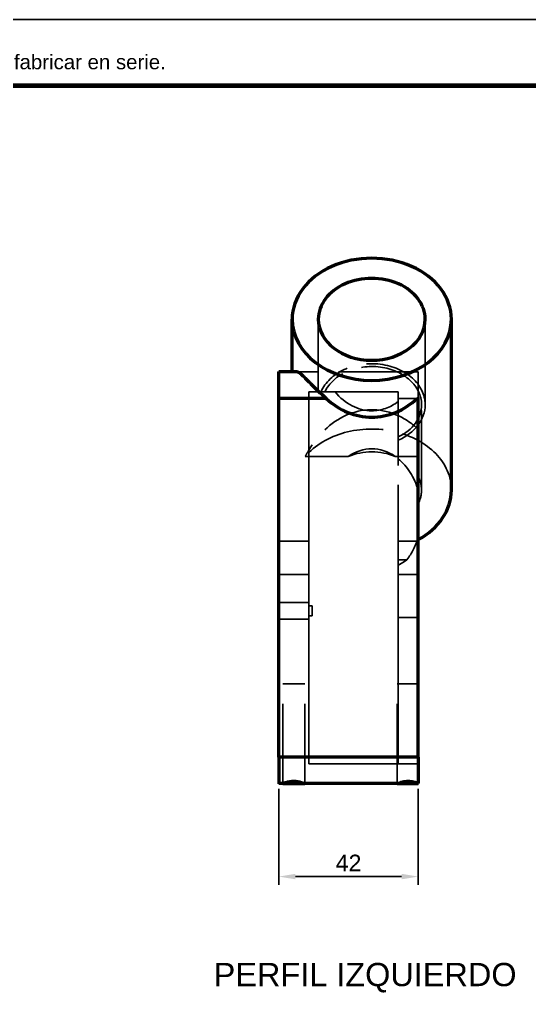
# Model space of a CAD drawing. Header units: millimetres. Extents: x 0 to 840, y 0 to 594.
# Drawn here: x 301.9 to 455.6, y 301 to 594 of the extents above; entities that cross this region are included whole.
import ezdxf
from ezdxf.enums import TextEntityAlignment as Align

# ---------------------------------------------------------------- set-up
doc = ezdxf.new("R2010")
doc.units = ezdxf.units.MM
doc.header["$LTSCALE"] = 2
doc.linetypes.add('ACAD_ISO02W100', pattern=[15, 12, -3])
for name, color, linetype, lineweight in [('COTAS', 4, 'Continuous', 18), ('MARCO', 7, 'Continuous', 70), ('OCULTAS', 8, 'ACAD_ISO02W100', 25), ('TEXTO', 7, 'Continuous', 25), ('VISIBLE', 7, 'Continuous', 50)]:
    doc.layers.add(name, color=color, linetype=linetype, lineweight=lineweight)
doc.styles.get("Standard").update_dxf_attribs({"font": 'arial.ttf'})
doc.dimstyles.new('ISO25', dxfattribs={"dimscale": 2, "dimtxt": 2.5, "dimasz": 2.5, "dimexe": 1.25, "dimexo": 0.8, "dimgap": 0.8, "dimtad": 1, "dimdec": 1, "dimtxsty": 'Standard', "dimcen": 2.5, "dimclrd": 4, "dimclre": 4, "dimclrt": 7, "dimazin": 3, "dimtfac": 1, "dimtmove": 0, "dimatfit": 3})

msp = doc.modelspace()

# ---------------------------------------------------------------- linework, layer by layer
at = {"layer": 'MARCO'}
msp.add_line((820, 574), (40, 574), dxfattribs=at)
at = {"layer": 'OCULTAS'}
for p, q in [((391.97, 481.9), (391.97, 503.71)), ((424.17, 478), (424.17, 503.71)), ((422.07, 487.9), (384.07, 487.9)), ((422.07, 470.6), (422.07, 487.9)), ((416.07, 481.9), (389.07, 481.9)), ((389.07, 417.4), (389.07, 481.9)), ((397.01, 481.9), (389.07, 481.9)), ((392.8, 481.9), (393.96, 481.9)), ((416.07, 461.72), (416.07, 481.9)), ((380.07, 371.9), (380.07, 479.9)), ((389.07, 479.9), (380.07, 479.9)), ((389.07, 464.29), (389.07, 479.9)), ((416.07, 474.69), (416.07, 479.9)), ((422.07, 479.9), (416.07, 479.9)), ((416.07, 369.9), (416.07, 478.94)), ((416.07, 467.3), (416.07, 478.94)), ((422.07, 437.35), (422.07, 480.12)), ((422.07, 470.6), (422.07, 479.9)), ((423.07, 452.29), (423.07, 478)), ((416.07, 462.42), (416.07, 474.69)), ((416.07, 429.71), (416.07, 468.28)), ((416.07, 467.3), (416.07, 468.28)), ((389.07, 462.42), (389.07, 464.29)), ((388.04, 462.42), (389.07, 462.42)), ((389.07, 462.42), (401, 462.42)), ((389.07, 462.42), (389.07, 371.9)), ((415.14, 462.42), (416.07, 462.42)), ((416.07, 462.42), (422.07, 462.42)), ((416.07, 461.72), (416.07, 462.42)), ((422.07, 456.41), (422.07, 462.42)), ((422.07, 452.18), (422.07, 462.42)), ((422.07, 452.18), (422.07, 456.41)), ((422.07, 438.12), (422.07, 448.16)), ((422.07, 437.35), (422.07, 448.16)), ((380.07, 436.9), (389.07, 436.9)), ((416.07, 436.9), (422.07, 436.9)), ((422.07, 413.9), (422.07, 438.12)), ((416.07, 431.31), (418.68, 431.31)), ((416.07, 413.9), (416.07, 431.31)), ((416.07, 429.71), (416.07, 431.31)), ((380.07, 426.9), (389.07, 426.9)), ((416.07, 426.9), (422.07, 426.9)), ((380.07, 418.4), (389.07, 418.4)), ((380.07, 418.4), (389.07, 418.4)), ((389.07, 417.4), (390.07, 417.4)), ((390.07, 417.4), (390.07, 414.4)), ((380.07, 413.4), (389.07, 413.4)), ((380.07, 413.4), (389.07, 413.4)), ((389.07, 414.4), (390.07, 414.4)), ((389.07, 369.9), (389.07, 414.4)), ((422.07, 413.9), (416.07, 413.9)), ((416.07, 413.9), (416.07, 369.9)), ((416.07, 413.9), (422.07, 413.9)), ((422.07, 413.9), (422.07, 369.9)), ((381.27, 363.9), (381.27, 393.9)), ((381.27, 363.9), (381.27, 393.9)), ((387.87, 363.9), (387.87, 393.9)), ((387.87, 363.9), (387.87, 393.9)), ((415.77, 363.9), (415.77, 393.9)), ((422.07, 364.02), (422.07, 393.9)), ((422.07, 364.02), (422.07, 393.9)), ((389.07, 371.9), (380.07, 371.9)), ((389.07, 369.9), (422.07, 369.9)), ((416.07, 369.9), (389.07, 369.9)), ((415.77, 363.9), (415.77, 369.9)), ((422.07, 369.9), (416.07, 369.9)), ((422.07, 363.9), (422.07, 369.9)), ((422.07, 364.02), (422.07, 369.9)), ((381.27, 363.9), (380.07, 363.9)), ((415.77, 363.9), (387.87, 363.9))]:
    msp.add_line(p, q, dxfattribs=at)
for centre, major_axis, start_param, end_param in [((408.07, 478), (16.1, 0), 0, 2.819442), ((408.07, 478), (15, 0), 0, 2.794862), ((408.07, 497.18), (0, 21.02), -3.898933, -3.141593), ((408.07, 445.15), (0, 31.33), -6.623022, -5.369653), ((408.07, 497.18), (0, 21.02), -3.141593, -2.621576), ((408.07, 478), (15, 0), 5.274925, 6.283185), ((408.07, 478), (16.1, 0), 5.232405, 6.283185), ((408.07, 445.15), (0, 31.33), -0.622827, -0.339837), ((408.07, 452.29), (24, 0), 0, 2.557758), ((408.07, 445.15), (0, 31.33), -5.369653, -5.296224), ((408.07, 445.15), (0, 19.58), -6.773968, -5.792403), ((408.07, 452.29), (15, 0), 1.080014, 2.061579), ((408.07, 445.15), (0, 19.58), -1.203588, -0.562536), ((408.07, 452.29), (15, 0), 0, 0.367208), ((408.07, 452.29), (15, 0), 5.915977, 6.283185), ((408.07, 445.15), (0, 19.58), -2.356101, -1.938004), ((408.07, 439.43), (15, 0), 5.274925, 5.497881)]:
    msp.add_ellipse(centre, major_axis=major_axis, ratio=0.766044, start_param=start_param, end_param=end_param, dxfattribs=at)
for points, degree in [([(380.07, 479.9), (380.07, 480.8), (380.07, 481.68), (380.07, 482.55), (380.07, 483.38), (380.07, 484.16), (380.07, 484.89), (380.07, 485.56), (380.07, 486.16), (380.07, 486.68), (380.07, 487.11), (380.07, 487.46), (380.07, 487.7), (380.07, 487.85), (380.07, 487.9)], 1), ([(384.07, 487.9), (384.08, 487.9), (384.1, 487.9), (384.14, 487.9), (384.19, 487.9), (384.26, 487.9), (384.35, 487.9), (384.45, 487.9), (384.57, 487.9), (384.7, 487.9), (384.85, 487.9), (385.01, 487.9), (385.18, 487.9), (385.38, 487.9), (385.58, 487.9)], 1), ([(422.07, 479.9), (422.07, 480.8), (422.07, 481.68), (422.07, 482.55), (422.07, 483.38), (422.07, 484.16), (422.07, 484.89), (422.07, 485.56), (422.07, 486.16), (422.07, 486.68), (422.07, 487.11), (422.07, 487.46), (422.07, 487.7), (422.07, 487.85), (422.07, 487.9)], 1), ([(389.07, 481.9), (389.07, 481.25), (389.07, 480.58), (389.07, 479.9)], 3), ([(392.8, 481.9), (392.68, 481.9), (392.58, 481.9), (392.48, 481.9), (392.39, 481.9), (392.31, 481.9), (392.24, 481.9), (392.18, 481.9), (392.12, 481.9), (392.08, 481.9), (392.04, 481.9), (392.01, 481.9), (391.99, 481.9), (391.97, 481.9), (391.97, 481.9)], 1), ([(391.97, 481.9), (392, 481.9), (392.08, 481.9), (392.21, 481.9), (392.4, 481.9), (392.64, 481.9), (392.94, 481.9), (393.28, 481.9), (393.68, 481.9), (394.12, 481.9), (394.61, 481.9), (395.15, 481.9), (395.73, 481.9), (396.35, 481.9), (397.01, 481.9)], 1), ([(416.07, 481.9), (414.39, 481.9), (412.61, 481.9), (410.75, 481.9), (408.85, 481.9), (406.94, 481.9), (405.04, 481.9), (403.2, 481.9), (401.43, 481.9), (399.77, 481.9), (398.25, 481.9), (396.89, 481.9), (395.71, 481.9), (394.72, 481.9), (393.96, 481.9)], 1), ([(416.07, 481.9), (416.07, 481.25), (416.07, 480.58), (416.07, 479.9)], 3), ([(380.07, 431.9), (380.07, 432.46), (380.07, 433.02), (380.07, 433.56), (380.07, 434.07), (380.07, 434.56), (380.07, 435.02), (380.07, 435.44), (380.07, 435.81), (380.07, 436.14), (380.07, 436.41), (380.07, 436.62), (380.07, 436.78), (380.07, 436.87), (380.07, 436.9)], 1), ([(380.07, 436.9), (380.07, 436.78), (380.07, 436.41), (380.07, 435.81), (380.07, 435.02), (380.07, 434.07), (380.07, 433.02), (380.07, 431.9), (380.07, 430.79), (380.07, 429.73), (380.07, 428.79), (380.07, 427.99), (380.07, 427.4), (380.07, 427.03), (380.07, 426.9)], 1), ([(389.07, 431.9), (389.07, 432.46), (389.07, 433.02), (389.07, 433.56), (389.07, 434.07), (389.07, 434.56), (389.07, 435.02), (389.07, 435.44), (389.07, 435.81), (389.07, 436.14), (389.07, 436.41), (389.07, 436.62), (389.07, 436.78), (389.07, 436.87), (389.07, 436.9)], 1), ([(389.07, 436.9), (389.07, 436.78), (389.07, 436.41), (389.07, 435.81), (389.07, 435.02), (389.07, 434.07), (389.07, 433.02), (389.07, 431.9), (389.07, 430.79), (389.07, 429.73), (389.07, 428.79), (389.07, 427.99), (389.07, 427.4), (389.07, 427.03), (389.07, 426.9)], 1), ([(416.07, 431.9), (416.07, 432.46), (416.07, 433.02), (416.07, 433.56), (416.07, 434.07), (416.07, 434.56), (416.07, 435.02), (416.07, 435.44), (416.07, 435.81), (416.07, 436.14), (416.07, 436.41), (416.07, 436.62), (416.07, 436.78), (416.07, 436.87), (416.07, 436.9)], 1), ([(416.07, 436.9), (416.07, 436.78), (416.07, 436.41), (416.07, 435.81), (416.07, 435.02), (416.07, 434.07), (416.07, 433.02), (416.07, 431.9), (416.07, 430.79), (416.07, 429.73), (416.07, 428.79), (416.07, 427.99), (416.07, 427.4), (416.07, 427.03), (416.07, 426.9)], 1), ([(422.07, 431.9), (422.07, 432.46), (422.07, 433.02), (422.07, 433.56), (422.07, 434.07), (422.07, 434.56), (422.07, 435.02), (422.07, 435.44), (422.07, 435.81), (422.07, 436.14), (422.07, 436.41), (422.07, 436.62), (422.07, 436.78), (422.07, 436.87), (422.07, 436.9)], 1), ([(422.07, 436.9), (422.07, 436.78), (422.07, 436.41), (422.07, 435.81), (422.07, 435.02), (422.07, 434.07), (422.07, 433.02), (422.07, 431.9), (422.07, 430.79), (422.07, 429.73), (422.07, 428.79), (422.07, 427.99), (422.07, 427.4), (422.07, 427.03), (422.07, 426.9)], 1), ([(380.07, 418.4), (380.07, 418.34), (380.07, 418.16), (380.07, 417.86), (380.07, 417.46), (380.07, 416.99), (380.07, 416.46), (380.07, 415.9), (380.07, 415.35), (380.07, 414.82), (380.07, 414.35), (380.07, 413.95), (380.07, 413.65), (380.07, 413.47), (380.07, 413.4)], 1), ([(380.07, 418.4), (380.07, 418.34), (380.07, 418.16), (380.07, 417.86), (380.07, 417.46), (380.07, 416.99), (380.07, 416.46), (380.07, 415.9), (380.07, 415.35), (380.07, 414.82), (380.07, 414.35), (380.07, 413.95), (380.07, 413.65), (380.07, 413.47), (380.07, 413.4)], 1), ([(389.07, 418.4), (389.07, 418.34), (389.07, 418.16), (389.07, 417.86), (389.07, 417.46), (389.07, 416.99), (389.07, 416.46), (389.07, 415.9), (389.07, 415.35), (389.07, 414.82), (389.07, 414.35), (389.07, 413.95), (389.07, 413.65), (389.07, 413.47), (389.07, 413.4)], 1), ([(384.57, 393.9), (384.2, 393.9), (383.83, 393.9), (383.48, 393.9), (383.14, 393.9), (382.81, 393.9), (382.51, 393.9), (382.24, 393.9), (381.99, 393.9), (381.77, 393.9), (381.6, 393.9), (381.45, 393.9), (381.35, 393.9), (381.29, 393.9), (381.27, 393.9)], 1), ([(381.27, 393.9), (381.35, 393.9), (381.6, 393.9), (381.99, 393.9), (382.51, 393.9), (383.14, 393.9), (383.83, 393.9), (384.57, 393.9), (385.3, 393.9), (386, 393.9), (386.63, 393.9), (387.15, 393.9), (387.54, 393.9), (387.79, 393.9), (387.87, 393.9)], 1), ([(384.57, 393.9), (384.2, 393.9), (383.83, 393.9), (383.48, 393.9), (383.14, 393.9), (382.81, 393.9), (382.51, 393.9), (382.24, 393.9), (381.99, 393.9), (381.77, 393.9), (381.6, 393.9), (381.45, 393.9), (381.35, 393.9), (381.29, 393.9), (381.27, 393.9)], 1), ([(381.27, 393.9), (381.35, 393.9), (381.6, 393.9), (381.99, 393.9), (382.51, 393.9), (383.14, 393.9), (383.83, 393.9), (384.57, 393.9), (385.3, 393.9), (386, 393.9), (386.63, 393.9), (387.15, 393.9), (387.54, 393.9), (387.79, 393.9), (387.87, 393.9)], 1), ([(380.07, 371.9), (380.07, 371.01), (380.07, 370.12), (380.07, 369.26), (380.07, 368.43), (380.07, 367.65), (380.07, 366.92), (380.07, 366.25), (380.07, 365.65), (380.07, 365.13), (380.07, 364.7), (380.07, 364.35), (380.07, 364.1), (380.07, 363.95), (380.07, 363.9)], 1), ([(389.07, 371.9), (389.07, 371.23), (389.07, 370.56), (389.07, 369.9)], 3), ([(422.07, 369.9), (422.07, 369.28), (422.07, 368.67), (422.07, 368.08), (422.07, 367.52), (422.07, 366.99), (422.07, 366.49), (422.07, 366.03), (422.07, 365.6), (422.07, 365.22), (422.07, 364.88), (422.07, 364.59), (422.07, 364.35), (422.07, 364.16), (422.07, 364.02)], 1)]:
    msp.add_open_spline(points, degree=degree, dxfattribs=at)
for points, degree, knots in [([(422.07, 487.9), (420.46, 487.9), (418.86, 487.9), (417.12, 487.9), (415.38, 487.9), (413.55, 487.9), (411.72, 487.9), (407.97, 487.9), (404.23, 487.9), (402.41, 487.9), (400.58, 487.9), (398.85, 487.9), (397.11, 487.9), (395.52, 487.9), (393.92, 487.9), (392.49, 487.9), (391.06, 487.9), (389.85, 487.9), (388.63, 487.9), (387.65, 487.9), (386.67, 487.9), (385.95, 487.9), (385.24, 487.9), (384.8, 487.9), (384.36, 487.9), (384.22, 487.9), (384.07, 487.9)], 2, [0, 0, 0, 0.071429, 0.071429, 0.142857, 0.142857, 0.214286, 0.214286, 0.357143, 0.357143, 0.428571, 0.428571, 0.5, 0.5, 0.571429, 0.571429, 0.642857, 0.642857, 0.714286, 0.714286, 0.785714, 0.785714, 0.857143, 0.857143, 0.928571, 0.928571, 1, 1, 1]), ([(380.07, 426.9), (380.07, 426.92), (380.07, 426.94), (380.07, 426.98), (380.07, 427.03), (380.07, 427.11), (380.07, 427.18), (380.07, 427.29), (380.07, 427.4), (380.07, 427.53), (380.07, 427.67), (380.07, 427.83), (380.07, 427.99), (380.07, 428.18), (380.07, 428.37), (380.07, 428.58), (380.07, 428.79), (380.07, 429.02), (380.07, 429.24), (380.07, 429.49), (380.07, 429.73), (380.07, 429.99), (380.07, 430.25), (380.07, 430.52), (380.07, 430.79), (380.07, 431.34), (380.07, 431.9)], 2, [0, 0, 0, 0.071429, 0.071429, 0.142857, 0.142857, 0.214286, 0.214286, 0.285714, 0.285714, 0.357143, 0.357143, 0.428571, 0.428571, 0.5, 0.5, 0.571429, 0.571429, 0.642857, 0.642857, 0.714286, 0.714286, 0.785714, 0.785714, 0.857143, 0.857143, 1, 1, 1]), ([(389.07, 426.9), (389.07, 426.92), (389.07, 426.94), (389.07, 426.98), (389.07, 427.03), (389.07, 427.11), (389.07, 427.18), (389.07, 427.29), (389.07, 427.4), (389.07, 427.53), (389.07, 427.67), (389.07, 427.83), (389.07, 427.99), (389.07, 428.18), (389.07, 428.37), (389.07, 428.58), (389.07, 428.79), (389.07, 429.02), (389.07, 429.24), (389.07, 429.49), (389.07, 429.73), (389.07, 429.99), (389.07, 430.25), (389.07, 430.52), (389.07, 430.79), (389.07, 431.34), (389.07, 431.9)], 2, [0, 0, 0, 0.071429, 0.071429, 0.142857, 0.142857, 0.214286, 0.214286, 0.285714, 0.285714, 0.357143, 0.357143, 0.428571, 0.428571, 0.5, 0.5, 0.571429, 0.571429, 0.642857, 0.642857, 0.714286, 0.714286, 0.785714, 0.785714, 0.857143, 0.857143, 1, 1, 1]), ([(416.07, 426.9), (416.07, 426.92), (416.07, 426.94), (416.07, 426.98), (416.07, 427.03), (416.07, 427.11), (416.07, 427.18), (416.07, 427.29), (416.07, 427.4), (416.07, 427.53), (416.07, 427.67), (416.07, 427.83), (416.07, 427.99), (416.07, 428.18), (416.07, 428.37), (416.07, 428.58), (416.07, 428.79), (416.07, 429.02), (416.07, 429.24), (416.07, 429.49), (416.07, 429.73), (416.07, 429.99), (416.07, 430.25), (416.07, 430.52), (416.07, 430.79), (416.07, 431.34), (416.07, 431.9)], 2, [0, 0, 0, 0.071429, 0.071429, 0.142857, 0.142857, 0.214286, 0.214286, 0.285714, 0.285714, 0.357143, 0.357143, 0.428571, 0.428571, 0.5, 0.5, 0.571429, 0.571429, 0.642857, 0.642857, 0.714286, 0.714286, 0.785714, 0.785714, 0.857143, 0.857143, 1, 1, 1]), ([(422.07, 426.9), (422.07, 426.92), (422.07, 426.94), (422.07, 426.98), (422.07, 427.03), (422.07, 427.11), (422.07, 427.18), (422.07, 427.29), (422.07, 427.4), (422.07, 427.53), (422.07, 427.67), (422.07, 427.83), (422.07, 427.99), (422.07, 428.18), (422.07, 428.37), (422.07, 428.58), (422.07, 428.79), (422.07, 429.02), (422.07, 429.24), (422.07, 429.49), (422.07, 429.73), (422.07, 429.99), (422.07, 430.25), (422.07, 430.52), (422.07, 430.79), (422.07, 431.34), (422.07, 431.9)], 2, [0, 0, 0, 0.071429, 0.071429, 0.142857, 0.142857, 0.214286, 0.214286, 0.285714, 0.285714, 0.357143, 0.357143, 0.428571, 0.428571, 0.5, 0.5, 0.571429, 0.571429, 0.642857, 0.642857, 0.714286, 0.714286, 0.785714, 0.785714, 0.857143, 0.857143, 1, 1, 1]), ([(380.07, 415.9), (380.07, 416.04), (380.07, 416.18), (380.07, 416.46), (380.07, 416.73), (380.07, 416.86), (380.07, 416.99), (380.07, 417.11), (380.07, 417.23), (380.07, 417.35), (380.07, 417.46), (380.07, 417.57), (380.07, 417.67), (380.07, 417.77), (380.07, 417.86), (380.07, 417.94), (380.07, 418.02), (380.07, 418.09), (380.07, 418.16), (380.07, 418.21), (380.07, 418.26), (380.07, 418.3), (380.07, 418.34), (380.07, 418.36), (380.07, 418.39), (380.07, 418.4), (380.07, 418.4)], 2, [0, 0, 0, 0.1122, 0.1122, 0.336599, 0.336599, 0.448799, 0.448799, 0.560999, 0.560999, 0.673198, 0.673198, 0.785398, 0.785398, 0.897598, 0.897598, 1.009798, 1.009798, 1.121997, 1.121997, 1.234197, 1.234197, 1.346397, 1.346397, 1.458597, 1.458597, 1.570796, 1.570796, 1.570796]), ([(380.07, 415.9), (380.07, 416.04), (380.07, 416.18), (380.07, 416.46), (380.07, 416.73), (380.07, 416.86), (380.07, 416.99), (380.07, 417.11), (380.07, 417.23), (380.07, 417.35), (380.07, 417.46), (380.07, 417.57), (380.07, 417.67), (380.07, 417.77), (380.07, 417.86), (380.07, 417.94), (380.07, 418.02), (380.07, 418.09), (380.07, 418.16), (380.07, 418.21), (380.07, 418.26), (380.07, 418.3), (380.07, 418.34), (380.07, 418.36), (380.07, 418.39), (380.07, 418.4), (380.07, 418.4)], 2, [0, 0, 0, 0.1122, 0.1122, 0.336599, 0.336599, 0.448799, 0.448799, 0.560999, 0.560999, 0.673198, 0.673198, 0.785398, 0.785398, 0.897598, 0.897598, 1.009798, 1.009798, 1.121997, 1.121997, 1.234197, 1.234197, 1.346397, 1.346397, 1.458597, 1.458597, 1.570796, 1.570796, 1.570796]), ([(389.07, 415.9), (389.07, 416.04), (389.07, 416.18), (389.07, 416.46), (389.07, 416.73), (389.07, 416.86), (389.07, 416.99), (389.07, 417.11), (389.07, 417.23), (389.07, 417.35), (389.07, 417.46), (389.07, 417.57), (389.07, 417.67), (389.07, 417.77), (389.07, 417.86), (389.07, 417.94), (389.07, 418.02), (389.07, 418.09), (389.07, 418.16), (389.07, 418.21), (389.07, 418.26), (389.07, 418.3), (389.07, 418.34), (389.07, 418.36), (389.07, 418.39), (389.07, 418.4), (389.07, 418.4)], 2, [0, 0, 0, 0.1122, 0.1122, 0.336599, 0.336599, 0.448799, 0.448799, 0.560999, 0.560999, 0.673198, 0.673198, 0.785398, 0.785398, 0.897598, 0.897598, 1.009798, 1.009798, 1.121997, 1.121997, 1.234197, 1.234197, 1.346397, 1.346397, 1.458597, 1.458597, 1.570796, 1.570796, 1.570796]), ([(389.07, 418.4), (389.07, 418.4), (389.07, 418.4), (389.07, 418.39), (389.07, 418.38), (389.07, 418.37), (389.07, 418.35), (389.07, 418.34), (389.07, 418.32), (389.07, 418.29), (389.07, 418.27), (389.07, 418.24), (389.07, 418.21), (389.07, 418.17), (389.07, 418.14), (389.07, 418.1), (389.07, 418.06), (389.07, 418.02), (389.07, 417.97), (389.07, 417.92), (389.07, 417.88), (389.07, 417.82), (389.07, 417.77), (389.07, 417.66), (389.07, 417.53), (389.07, 417.47), (389.07, 417.4)], 2, [0, 0, 0, 0.071429, 0.071429, 0.142857, 0.142857, 0.214286, 0.214286, 0.285714, 0.285714, 0.357143, 0.357143, 0.428571, 0.428571, 0.5, 0.5, 0.571429, 0.571429, 0.642857, 0.642857, 0.714286, 0.714286, 0.785714, 0.785714, 0.928571, 0.928571, 1, 1, 1]), ([(389.07, 415.9), (389.07, 416.04), (389.07, 416.18), (389.07, 416.46), (389.07, 416.73), (389.07, 416.86), (389.07, 416.99), (389.07, 417.11), (389.07, 417.23), (389.07, 417.35), (389.07, 417.46), (389.07, 417.57), (389.07, 417.67), (389.07, 417.77), (389.07, 417.86), (389.07, 417.94), (389.07, 418.02), (389.07, 418.09), (389.07, 418.16), (389.07, 418.21), (389.07, 418.26), (389.07, 418.3), (389.07, 418.34), (389.07, 418.36), (389.07, 418.39), (389.07, 418.4), (389.07, 418.4)], 2, [0, 0, 0, 0.1122, 0.1122, 0.336599, 0.336599, 0.448799, 0.448799, 0.560999, 0.560999, 0.673198, 0.673198, 0.785398, 0.785398, 0.897598, 0.897598, 1.009798, 1.009798, 1.121997, 1.121997, 1.234197, 1.234197, 1.346397, 1.346397, 1.458597, 1.458597, 1.570796, 1.570796, 1.570796]), ([(390.07, 417.4), (390.07, 417.31), (390.07, 417.21), (390.07, 417.11), (390.07, 417.01), (390.07, 416.91), (390.07, 416.8), (390.07, 416.59), (390.07, 416.36), (390.07, 416.13), (390.07, 415.9), (390.07, 415.68), (390.07, 415.45), (390.07, 415.22), (390.07, 415.01), (390.07, 414.9), (390.07, 414.8), (390.07, 414.69), (390.07, 414.59), (390.07, 414.5), (390.07, 414.4)], 2, [0, 0, 0, 0.071429, 0.071429, 0.142857, 0.142857, 0.214286, 0.214286, 0.357143, 0.357143, 0.5, 0.5, 0.642857, 0.642857, 0.785714, 0.785714, 0.857143, 0.857143, 0.928571, 0.928571, 1, 1, 1]), ([(380.07, 413.4), (380.07, 413.41), (380.07, 413.42), (380.07, 413.44), (380.07, 413.47), (380.07, 413.51), (380.07, 413.54), (380.07, 413.6), (380.07, 413.65), (380.07, 413.72), (380.07, 413.79), (380.07, 413.87), (380.07, 413.95), (380.07, 414.04), (380.07, 414.14), (380.07, 414.24), (380.07, 414.35), (380.07, 414.46), (380.07, 414.57), (380.07, 414.7), (380.07, 414.82), (380.07, 414.95), (380.07, 415.08), (380.07, 415.21), (380.07, 415.35), (380.07, 415.62), (380.07, 415.9)], 2, [0, 0, 0, 0.071429, 0.071429, 0.142857, 0.142857, 0.214286, 0.214286, 0.285714, 0.285714, 0.357143, 0.357143, 0.428571, 0.428571, 0.5, 0.5, 0.571429, 0.571429, 0.642857, 0.642857, 0.714286, 0.714286, 0.785714, 0.785714, 0.857143, 0.857143, 1, 1, 1]), ([(380.07, 413.4), (380.07, 413.41), (380.07, 413.42), (380.07, 413.44), (380.07, 413.47), (380.07, 413.51), (380.07, 413.54), (380.07, 413.6), (380.07, 413.65), (380.07, 413.72), (380.07, 413.79), (380.07, 413.87), (380.07, 413.95), (380.07, 414.04), (380.07, 414.14), (380.07, 414.24), (380.07, 414.35), (380.07, 414.46), (380.07, 414.57), (380.07, 414.7), (380.07, 414.82), (380.07, 414.95), (380.07, 415.08), (380.07, 415.21), (380.07, 415.35), (380.07, 415.62), (380.07, 415.9)], 2, [0, 0, 0, 0.071429, 0.071429, 0.142857, 0.142857, 0.214286, 0.214286, 0.285714, 0.285714, 0.357143, 0.357143, 0.428571, 0.428571, 0.5, 0.5, 0.571429, 0.571429, 0.642857, 0.642857, 0.714286, 0.714286, 0.785714, 0.785714, 0.857143, 0.857143, 1, 1, 1]), ([(389.07, 413.4), (389.07, 413.41), (389.07, 413.42), (389.07, 413.44), (389.07, 413.47), (389.07, 413.51), (389.07, 413.54), (389.07, 413.6), (389.07, 413.65), (389.07, 413.72), (389.07, 413.79), (389.07, 413.87), (389.07, 413.95), (389.07, 414.04), (389.07, 414.14), (389.07, 414.24), (389.07, 414.35), (389.07, 414.46), (389.07, 414.57), (389.07, 414.7), (389.07, 414.82), (389.07, 414.95), (389.07, 415.08), (389.07, 415.21), (389.07, 415.35), (389.07, 415.62), (389.07, 415.9)], 2, [0, 0, 0, 0.071429, 0.071429, 0.142857, 0.142857, 0.214286, 0.214286, 0.285714, 0.285714, 0.357143, 0.357143, 0.428571, 0.428571, 0.5, 0.5, 0.571429, 0.571429, 0.642857, 0.642857, 0.714286, 0.714286, 0.785714, 0.785714, 0.857143, 0.857143, 1, 1, 1]), ([(389.07, 413.4), (389.07, 413.41), (389.07, 413.42), (389.07, 413.44), (389.07, 413.47), (389.07, 413.51), (389.07, 413.54), (389.07, 413.6), (389.07, 413.65), (389.07, 413.72), (389.07, 413.79), (389.07, 413.87), (389.07, 413.95), (389.07, 414.04), (389.07, 414.14), (389.07, 414.24), (389.07, 414.35), (389.07, 414.46), (389.07, 414.57), (389.07, 414.7), (389.07, 414.82), (389.07, 414.95), (389.07, 415.08), (389.07, 415.21), (389.07, 415.35), (389.07, 415.62), (389.07, 415.9)], 2, [0, 0, 0, 0.071429, 0.071429, 0.142857, 0.142857, 0.214286, 0.214286, 0.285714, 0.285714, 0.357143, 0.357143, 0.428571, 0.428571, 0.5, 0.5, 0.571429, 0.571429, 0.642857, 0.642857, 0.714286, 0.714286, 0.785714, 0.785714, 0.857143, 0.857143, 1, 1, 1]), ([(389.07, 414.4), (389.07, 414.34), (389.07, 414.28), (389.07, 414.15), (389.07, 414.04), (389.07, 413.99), (389.07, 413.93), (389.07, 413.88), (389.07, 413.84), (389.07, 413.79), (389.07, 413.75), (389.07, 413.71), (389.07, 413.67), (389.07, 413.63), (389.07, 413.6), (389.07, 413.57), (389.07, 413.54), (389.07, 413.52), (389.07, 413.49), (389.07, 413.47), (389.07, 413.45), (389.07, 413.44), (389.07, 413.43), (389.07, 413.42), (389.07, 413.41), (389.07, 413.41), (389.07, 413.4)], 2, [0, 0, 0, 0.071429, 0.071429, 0.214286, 0.214286, 0.285714, 0.285714, 0.357143, 0.357143, 0.428571, 0.428571, 0.5, 0.5, 0.571429, 0.571429, 0.642857, 0.642857, 0.714286, 0.714286, 0.785714, 0.785714, 0.857143, 0.857143, 0.928571, 0.928571, 1, 1, 1]), ([(387.87, 393.9), (387.86, 393.9), (387.85, 393.9), (387.82, 393.9), (387.79, 393.9), (387.73, 393.9), (387.68, 393.9), (387.61, 393.9), (387.54, 393.9), (387.45, 393.9), (387.36, 393.9), (387.26, 393.9), (387.15, 393.9), (387.03, 393.9), (386.9, 393.9), (386.76, 393.9), (386.63, 393.9), (386.48, 393.9), (386.32, 393.9), (386.16, 393.9), (386, 393.9), (385.83, 393.9), (385.66, 393.9), (385.48, 393.9), (385.3, 393.9), (384.94, 393.9), (384.57, 393.9)], 2, [0, 0, 0, 0.071429, 0.071429, 0.142857, 0.142857, 0.214286, 0.214286, 0.285714, 0.285714, 0.357143, 0.357143, 0.428571, 0.428571, 0.5, 0.5, 0.571429, 0.571429, 0.642857, 0.642857, 0.714286, 0.714286, 0.785714, 0.785714, 0.857143, 0.857143, 1, 1, 1]), ([(387.87, 393.9), (387.86, 393.9), (387.85, 393.9), (387.82, 393.9), (387.79, 393.9), (387.73, 393.9), (387.68, 393.9), (387.61, 393.9), (387.54, 393.9), (387.45, 393.9), (387.36, 393.9), (387.26, 393.9), (387.15, 393.9), (387.03, 393.9), (386.9, 393.9), (386.76, 393.9), (386.63, 393.9), (386.48, 393.9), (386.32, 393.9), (386.16, 393.9), (386, 393.9), (385.83, 393.9), (385.66, 393.9), (385.48, 393.9), (385.3, 393.9), (384.94, 393.9), (384.57, 393.9)], 2, [0, 0, 0, 0.071429, 0.071429, 0.142857, 0.142857, 0.214286, 0.214286, 0.285714, 0.285714, 0.357143, 0.357143, 0.428571, 0.428571, 0.5, 0.5, 0.571429, 0.571429, 0.642857, 0.642857, 0.714286, 0.714286, 0.785714, 0.785714, 0.857143, 0.857143, 1, 1, 1]), ([(422.07, 393.9), (421.91, 393.9), (421.75, 393.9), (421.54, 393.9), (421.33, 393.9), (421.07, 393.9), (420.82, 393.9), (420.54, 393.9), (420.25, 393.9), (419.94, 393.9), (419.64, 393.9), (419, 393.9), (418.37, 393.9), (418.06, 393.9), (417.76, 393.9), (417.48, 393.9), (417.2, 393.9), (416.95, 393.9), (416.71, 393.9), (416.51, 393.9), (416.31, 393.9), (416.16, 393.9), (416.01, 393.9), (415.92, 393.9), (415.83, 393.9), (415.8, 393.9), (415.77, 393.9)], 2, [0, 0, 0, 0.193707, 0.193707, 0.387413, 0.387413, 0.58112, 0.58112, 0.774827, 0.774827, 0.968533, 0.968533, 1.355946, 1.355946, 1.549653, 1.549653, 1.74336, 1.74336, 1.937066, 1.937066, 2.130773, 2.130773, 2.32448, 2.32448, 2.518186, 2.518186, 2.711893, 2.711893, 2.711893]), ([(415.77, 393.9), (415.8, 393.9), (415.83, 393.9), (415.92, 393.9), (416.01, 393.9), (416.16, 393.9), (416.31, 393.9), (416.51, 393.9), (416.71, 393.9), (416.95, 393.9), (417.2, 393.9), (417.48, 393.9), (417.76, 393.9), (418.06, 393.9), (418.37, 393.9), (419, 393.9), (419.64, 393.9), (419.94, 393.9), (420.25, 393.9), (420.54, 393.9), (420.82, 393.9), (421.07, 393.9), (421.33, 393.9), (421.54, 393.9), (421.75, 393.9), (421.91, 393.9), (422.07, 393.9)], 2, [0, 0, 0, 0.071429, 0.071429, 0.142857, 0.142857, 0.214286, 0.214286, 0.285714, 0.285714, 0.357143, 0.357143, 0.428571, 0.428571, 0.5, 0.5, 0.642857, 0.642857, 0.714286, 0.714286, 0.785714, 0.785714, 0.857143, 0.857143, 0.928571, 0.928571, 1, 1, 1]), ([(422.07, 369.9), (421.91, 369.9), (421.75, 369.9), (421.54, 369.9), (421.33, 369.9), (421.07, 369.9), (420.82, 369.9), (420.54, 369.9), (420.25, 369.9), (419.94, 369.9), (419.64, 369.9), (419, 369.9), (418.37, 369.9), (418.06, 369.9), (417.76, 369.9), (417.48, 369.9), (417.2, 369.9), (416.95, 369.9), (416.71, 369.9), (416.51, 369.9), (416.31, 369.9), (416.16, 369.9), (416.01, 369.9), (415.92, 369.9), (415.83, 369.9), (415.8, 369.9), (415.77, 369.9)], 2, [0, 0, 0, 0.193707, 0.193707, 0.387413, 0.387413, 0.58112, 0.58112, 0.774827, 0.774827, 0.968533, 0.968533, 1.355946, 1.355946, 1.549653, 1.549653, 1.74336, 1.74336, 1.937066, 1.937066, 2.130773, 2.130773, 2.32448, 2.32448, 2.518186, 2.518186, 2.711893, 2.711893, 2.711893]), ([(415.77, 369.9), (415.8, 369.9), (415.83, 369.9), (415.92, 369.9), (416.01, 369.9), (416.16, 369.9), (416.31, 369.9), (416.51, 369.9), (416.71, 369.9), (416.95, 369.9), (417.2, 369.9), (417.48, 369.9), (417.76, 369.9), (418.06, 369.9), (418.37, 369.9), (419, 369.9), (419.64, 369.9), (419.94, 369.9), (420.25, 369.9), (420.54, 369.9), (420.82, 369.9), (421.07, 369.9), (421.33, 369.9), (421.54, 369.9), (421.75, 369.9), (421.91, 369.9), (422.07, 369.9)], 2, [0, 0, 0, 0.071429, 0.071429, 0.142857, 0.142857, 0.214286, 0.214286, 0.285714, 0.285714, 0.357143, 0.357143, 0.428571, 0.428571, 0.5, 0.5, 0.642857, 0.642857, 0.714286, 0.714286, 0.785714, 0.785714, 0.857143, 0.857143, 0.928571, 0.928571, 1, 1, 1]), ([(384.57, 364.62), (383.76, 364.62), (382.95, 364.47), (382.3, 364.27), (382.03, 364.19), (381.8, 364.11), (381.62, 364.04), (381.4, 363.96), (381.27, 363.9), (381.27, 363.9)], 3, [0, 0, 0, 0, 0.532178, 0.532178, 0.532178, 0.747947, 0.747947, 0.747947, 1, 1, 1, 1]), ([(387.87, 363.9), (387.87, 363.91), (387.82, 363.92), (387.72, 363.96), (387.54, 364.04), (387.21, 364.16), (386.83, 364.27), (386.18, 364.47), (385.37, 364.62), (384.57, 364.62)], 3, [0, 0, 0, 0, 0.159014, 0.159014, 0.159014, 0.471233, 0.471233, 0.471233, 1, 1, 1, 1]), ([(415.77, 363.9), (415.77, 363.9), (416.07, 364.03), (416.48, 364.17), (416.97, 364.34), (417.61, 364.5), (418.28, 364.57), (418.8, 364.63), (419.35, 364.63), (419.87, 364.57), (420.41, 364.51), (420.93, 364.4), (421.37, 364.26), (421.64, 364.18), (421.89, 364.09), (422.07, 364.02)], 3, [0, 0, 0, 0, 0.375558, 0.375558, 0.375558, 0.826585, 0.826585, 0.826585, 1.175963, 1.175963, 1.175963, 1.539852, 1.539852, 1.539852, 1.767597, 1.767597, 1.767597, 1.767597])]:
    msp.add_open_spline(points, degree=degree, knots=knots, dxfattribs=at)
at = {"layer": 'TEXTO'}
msp.add_line((840, 594), (0, 594), dxfattribs=at)
at = {"layer": 'VISIBLE'}
for p, q in [((384.07, 487.9), (384.07, 503.71)), ((432.07, 452.29), (432.07, 503.71)), ((385.58, 487.9), (380.07, 487.9)), ((384.07, 487.9), (380.07, 487.9)), ((380.07, 371.9), (380.07, 479.9)), ((394.3, 479.9), (380.07, 479.9)), ((422.07, 479.9), (421.84, 479.9)), ((422.07, 371.9), (422.07, 479.9)), ((422.07, 371.9), (380.07, 371.9)), ((381.27, 363.9), (380.07, 363.9)), ((415.77, 363.9), (387.87, 363.9)), ((422.07, 363.9), (422.07, 364.02))]:
    msp.add_line(p, q, dxfattribs=at)
for centre, major_axis, start_param, end_param in [((408.07, 503.71), (24, 0), 0, 3.141593), ((408.07, 503.71), (16.1, 0), 0, 3.141593), ((408.07, 503.71), (24, 0), 3.141593, 4.712389), ((408.07, 503.71), (16.1, 0), 3.141593, 4.712389), ((408.07, 503.71), (24, 0), 4.712389, 6.283185), ((408.07, 503.71), (16.1, 0), 4.712389, 6.283185), ((408.07, 505.57), (0, 31.33), -3.752484, -3.141593), ((408.07, 505.57), (0, 31.33), -3.141593, -2.530701), ((408.07, 452.29), (24, 0), 5.335216, 6.283185)]:
    msp.add_ellipse(centre, major_axis=major_axis, ratio=0.766044, start_param=start_param, end_param=end_param, dxfattribs=at)
for points in [[(380.07, 479.9), (380.07, 480.8), (380.07, 481.68), (380.07, 482.55), (380.07, 483.38), (380.07, 484.16), (380.07, 484.89), (380.07, 485.56), (380.07, 486.16), (380.07, 486.68), (380.07, 487.11), (380.07, 487.46), (380.07, 487.7), (380.07, 487.85), (380.07, 487.9)], [(421.84, 479.9), (422.07, 480.12)], [(422.07, 479.9), (422.07, 480.12)], [(380.07, 371.9), (380.07, 371.01), (380.07, 370.12), (380.07, 369.26), (380.07, 368.43), (380.07, 367.65), (380.07, 366.92), (380.07, 366.25), (380.07, 365.65), (380.07, 365.13), (380.07, 364.7), (380.07, 364.35), (380.07, 364.1), (380.07, 363.95), (380.07, 363.9)], [(381.27, 363.9), (381.35, 363.9), (381.6, 363.9), (381.99, 363.9), (382.51, 363.9), (383.14, 363.9), (383.83, 363.9), (384.57, 363.9), (385.3, 363.9), (386, 363.9), (386.63, 363.9), (387.15, 363.9), (387.54, 363.9), (387.79, 363.9), (387.87, 363.9)], [(387.87, 363.9), (387.85, 363.9), (387.79, 363.9), (387.68, 363.9), (387.54, 363.9), (387.36, 363.9), (387.15, 363.9), (386.9, 363.9), (386.63, 363.9), (386.32, 363.9), (386, 363.9), (385.66, 363.9), (385.3, 363.9), (384.94, 363.9), (384.57, 363.9)]]:
    msp.add_open_spline(points, degree=1, dxfattribs=at)
for points, degree, knots in [([(385.58, 487.9), (385.85, 487.91), (386.23, 487.66), (386.76, 487.19), (387.47, 486.57), (388.43, 485.57), (389.47, 484.53), (390.24, 483.76), (391.04, 482.96), (391.86, 482.19), (392.67, 481.41), (393.49, 480.65), (394.3, 479.9)], 3, [0, 0, 0, 0, 0.230537, 0.230537, 0.230537, 0.539325, 0.539325, 0.539325, 0.769662, 0.769662, 0.769662, 1, 1, 1, 1]), ([(422.07, 371.9), (422.07, 371.1), (422.07, 370.32), (422.07, 369.93), (422.07, 369.54), (422.07, 369.17), (422.07, 368.79), (422.07, 368.43), (422.07, 368.07), (422.07, 367.73), (422.07, 367.39), (422.07, 367.07), (422.07, 366.76), (422.07, 366.46), (422.07, 366.17), (422.07, 365.91), (422.07, 365.64), (422.07, 365.41), (422.07, 365.18), (422.07, 364.98), (422.07, 364.78), (422.07, 364.62), (422.07, 364.45), (422.07, 364.33), (422.07, 364.2), (422.07, 364.11), (422.07, 364.02)], 2, [0, 0, 0, 0.142857, 0.142857, 0.214286, 0.214286, 0.285714, 0.285714, 0.357143, 0.357143, 0.428571, 0.428571, 0.5, 0.5, 0.571429, 0.571429, 0.642857, 0.642857, 0.714286, 0.714286, 0.785714, 0.785714, 0.857143, 0.857143, 0.928571, 0.928571, 1, 1, 1]), ([(381.27, 363.9), (381.27, 363.91), (381.32, 363.92), (381.41, 363.96), (381.6, 364.04), (381.93, 364.16), (382.31, 364.27), (382.96, 364.47), (383.76, 364.62), (384.57, 364.62), (385.38, 364.62), (386.19, 364.47), (386.84, 364.27), (387.1, 364.19), (387.34, 364.11), (387.52, 364.04), (387.73, 363.96), (387.87, 363.9), (387.87, 363.9)], 3, [0, 0, 0, 0, 0.079522, 0.079522, 0.079522, 0.235661, 0.235661, 0.235661, 0.500095, 0.500095, 0.500095, 0.766133, 0.766133, 0.766133, 0.873997, 0.873997, 0.873997, 1, 1, 1, 1]), ([(384.57, 363.9), (384.2, 363.9), (383.83, 363.9), (383.66, 363.9), (383.48, 363.9), (383.31, 363.9), (383.14, 363.9), (382.97, 363.9), (382.81, 363.9), (382.66, 363.9), (382.51, 363.9), (382.37, 363.9), (382.24, 363.9), (382.11, 363.9), (381.99, 363.9), (381.88, 363.9), (381.77, 363.9), (381.68, 363.9), (381.6, 363.9), (381.52, 363.9), (381.45, 363.9), (381.4, 363.9), (381.35, 363.9), (381.32, 363.9), (381.29, 363.9), (381.28, 363.9), (381.27, 363.9)], 2, [0, 0, 0, 0.224399, 0.224399, 0.336599, 0.336599, 0.448799, 0.448799, 0.560999, 0.560999, 0.673198, 0.673198, 0.785398, 0.785398, 0.897598, 0.897598, 1.009798, 1.009798, 1.121997, 1.121997, 1.234197, 1.234197, 1.346397, 1.346397, 1.458597, 1.458597, 1.570796, 1.570796, 1.570796]), ([(415.77, 363.9), (415.77, 363.9), (416.07, 364.03), (416.48, 364.17), (416.97, 364.34), (417.61, 364.5), (418.28, 364.57), (418.8, 364.63), (419.34, 364.63), (419.86, 364.57), (420.4, 364.52), (420.93, 364.4), (421.37, 364.26), (421.64, 364.18), (421.89, 364.09), (422.07, 364.02)], 3, [0, 0, 0, 0, 0.2125824, 0.2125824, 0.2125824, 0.4675014, 0.4675014, 0.4675014, 0.6639136, 0.6639136, 0.6639136, 0.8716047, 0.8716047, 0.8716047, 0.9999999, 0.9999999, 0.9999999, 0.9999999]), ([(415.77, 363.9), (415.8, 363.9), (415.83, 363.9), (415.92, 363.9), (416.01, 363.9), (416.16, 363.9), (416.31, 363.9), (416.51, 363.9), (416.71, 363.9), (416.95, 363.9), (417.2, 363.9), (417.48, 363.9), (417.76, 363.9), (418.06, 363.9), (418.37, 363.9), (419, 363.9), (419.64, 363.9), (419.94, 363.9), (420.25, 363.9), (420.54, 363.9), (420.82, 363.9), (421.07, 363.9), (421.33, 363.9), (421.54, 363.9), (421.75, 363.9), (421.91, 363.9), (422.07, 363.9)], 2, [0, 0, 0, 0.071429, 0.071429, 0.142857, 0.142857, 0.214286, 0.214286, 0.285714, 0.285714, 0.357143, 0.357143, 0.428571, 0.428571, 0.5, 0.5, 0.642857, 0.642857, 0.714286, 0.714286, 0.785714, 0.785714, 0.857143, 0.857143, 0.928571, 0.928571, 1, 1, 1]), ([(422.07, 363.9), (421.91, 363.9), (421.75, 363.9), (421.54, 363.9), (421.33, 363.9), (421.07, 363.9), (420.82, 363.9), (420.54, 363.9), (420.25, 363.9), (419.94, 363.9), (419.64, 363.9), (419, 363.9), (418.37, 363.9), (418.06, 363.9), (417.76, 363.9), (417.48, 363.9), (417.2, 363.9), (416.95, 363.9), (416.71, 363.9), (416.51, 363.9), (416.31, 363.9), (416.16, 363.9), (416.01, 363.9), (415.92, 363.9), (415.83, 363.9), (415.8, 363.9), (415.77, 363.9)], 2, [0, 0, 0, 0.193707, 0.193707, 0.387413, 0.387413, 0.58112, 0.58112, 0.774827, 0.774827, 0.968533, 0.968533, 1.355946, 1.355946, 1.549653, 1.549653, 1.74336, 1.74336, 1.937066, 1.937066, 2.130773, 2.130773, 2.32448, 2.32448, 2.518186, 2.518186, 2.711893, 2.711893, 2.711893])]:
    msp.add_open_spline(points, degree=degree, knots=knots, dxfattribs=at)

# ---------------------------------------------------------------- texts
at = {"layer": 'TEXTO'}
msp.add_text('Diseño conceptual para prototipo. Validar fuerzas y medidas con ensayos de campo antes de fabricar en serie.', height=4.4, dxfattribs=at).set_placement((44, 579))
msp.add_text('PERFIL IZQUIERDO', height=7, dxfattribs=at).set_placement((406.07, 309.9), align=Align.TOP_CENTER)

# ---------------------------------------------------------------- dimensions: what is measured, and where the dimension line sits
at = {"layer": 'COTAS'}
msp.add_linear_dim(base=(380.07, 335.9), p1=(380.07, 363.9), p2=(422.07, 363.9), dimstyle='ISO25', dxfattribs=at).render()

doc.saveas('drawing.dxf')
